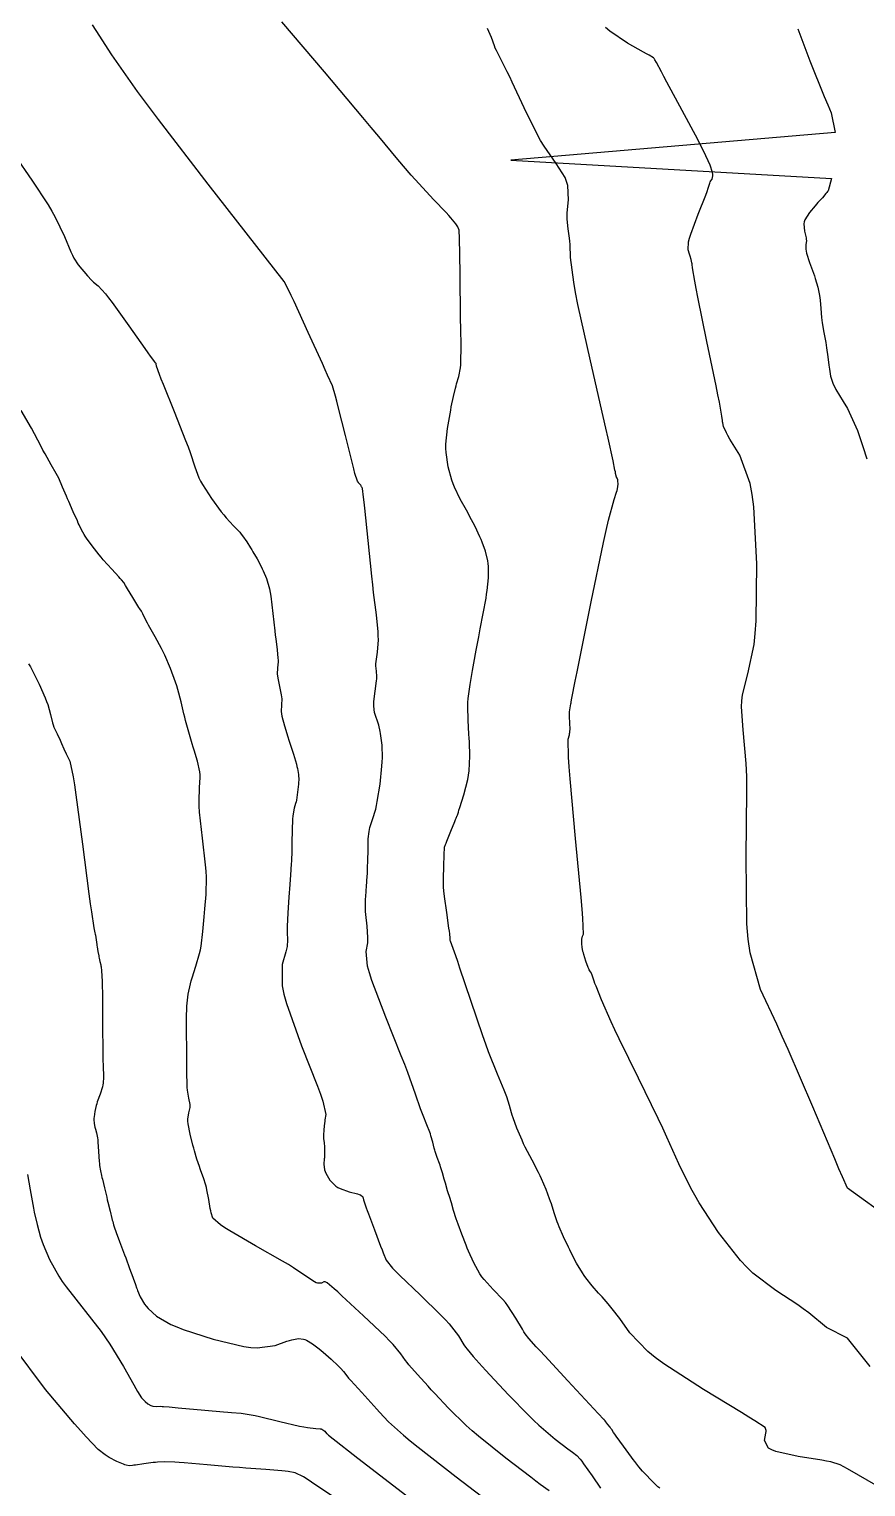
# Model space of a CAD drawing. Header units: metres. Extents: x 837477 to 838477, y 1189014 to 1191014.
# Drawn here: x 837931.1 to 838001.5, y 1189095.2 to 1189217.9 of the extents above; entities that cross this region are included whole.
import ezdxf

# ---------------------------------------------------------------- set-up
doc = ezdxf.new("R2010")
doc.units = ezdxf.units.M
doc.header["$LTSCALE"] = 0.3
doc.layers.add('COTAS 10', color=1, linetype='Continuous')

msp = doc.modelspace()

# ---------------------------------------------------------------- linework, layer by layer
at = {"layer": 'COTAS 10'}
for points, elevation in [([(837984.189, 1189095.099), (837984.044, 1189095.227), (837983.494, 1189095.764), (837982.985, 1189096.3), (837982.866, 1189096.428), (837982.756, 1189096.547), (837982.44, 1189096.902), (837982.088, 1189097.348), (837981.955, 1189097.525), (837981.807, 1189097.724), (837981.147, 1189098.636), (837980.532, 1189099.498), (837980.413, 1189099.667), (837980.316, 1189099.805), (837980.148, 1189100.049), (837980.085, 1189100.141), (837980.054, 1189100.182), (837980.018, 1189100.231), (837979.836, 1189100.468), (837979.658, 1189100.697), (837979.595, 1189100.778), (837979.545, 1189100.842), (837979.536, 1189100.853), (837979.534, 1189100.856), (837979.531, 1189100.858), (837979.522, 1189100.867), (837979.513, 1189100.877), (837979.51, 1189100.879), (837979.507, 1189100.882), (837979.497, 1189100.894), (837979.025, 1189101.401), (837976.463, 1189104.151), (837974.519, 1189106.24), (837974.13, 1189106.659), (837973.805, 1189107.008), (837973.168, 1189107.696), (837972.87, 1189108.104), (837972.759, 1189108.277), (837972.635, 1189108.477), (837972.081, 1189109.415), (837971.404, 1189110.461), (837971.202, 1189110.729), (837970.993, 1189110.987), (837970.186, 1189111.839), (837969.416, 1189112.663), (837969.23, 1189112.904), (837969.057, 1189113.151), (837968.533, 1189114.086), (837968.108, 1189115.044), (837967.998, 1189115.304), (837967.891, 1189115.563), (837967.531, 1189116.48), (837967.219, 1189117.334), (837967.143, 1189117.553), (837967.071, 1189117.765), (837966.848, 1189118.465), (837966.653, 1189119.118), (837966.598, 1189119.299), (837966.543, 1189119.482), (837966.343, 1189120.144), (837966.152, 1189120.778), (837966.103, 1189120.943), (837966.056, 1189121.104), (837965.899, 1189121.645), (837965.745, 1189122.153), (837965.699, 1189122.293), (837965.651, 1189122.432), (837965.469, 1189122.93), (837965.293, 1189123.429), (837965.25, 1189123.568), (837965.209, 1189123.709), (837965.082, 1189124.22), (837964.938, 1189124.76), (837964.886, 1189124.917), (837964.829, 1189125.079), (837964.581, 1189125.693), (837964.267, 1189126.475), (837964.168, 1189126.743), (837964.064, 1189127.033), (837963.645, 1189128.265), (837962.984, 1189130.097), (837962.728, 1189130.764), (837962.44, 1189131.502), (837961.133, 1189134.744), (837959.958, 1189137.843), (837959.752, 1189138.49), (837959.598, 1189139.044), (837959.474, 1189140.283), (837959.618, 1189141), (837959.633, 1189141.226), (837959.637, 1189141.463), (837959.562, 1189142.418), (837959.455, 1189143.385), (837959.439, 1189143.63), (837959.428, 1189143.865), (837959.438, 1189144.63), (837959.484, 1189145.306), (837959.496, 1189145.485), (837959.508, 1189145.659), (837959.55, 1189146.257), (837959.587, 1189146.872), (837959.595, 1189147.058), (837959.604, 1189147.249), (837959.628, 1189147.995), (837959.645, 1189148.745), (837959.649, 1189148.939), (837959.653, 1189149.127), (837959.662, 1189149.757), (837959.722, 1189150.365), (837959.757, 1189150.539), (837959.8, 1189150.715), (837960.022, 1189151.373), (837960.286, 1189152.241), (837960.355, 1189152.55), (837960.422, 1189152.888), (837960.652, 1189154.358), (837960.812, 1189155.872), (837960.835, 1189156.239), (837960.849, 1189156.582), (837960.824, 1189157.629), (837960.728, 1189158.434), (837960.698, 1189158.625), (837960.666, 1189158.801), (837960.538, 1189159.319), (837960.401, 1189159.745), (837960.327, 1189159.979), (837960.197, 1189160.401), (837960.127, 1189160.931), (837960.128, 1189161.117), (837960.138, 1189161.319), (837960.247, 1189162.188), (837960.363, 1189163.042), (837960.378, 1189163.234), (837960.384, 1189163.406), (837960.345, 1189163.871), (837960.302, 1189164.323), (837960.308, 1189164.488), (837960.321, 1189164.67), (837960.428, 1189165.473), (837960.51, 1189166.511), (837960.507, 1189166.84), (837960.493, 1189167.189), (837960.348, 1189168.602), (837960.107, 1189170.494), (837960.032, 1189171.144), (837959.953, 1189171.85), (837959.638, 1189174.855), (837959.362, 1189177.572), (837959.307, 1189178.095), (837959.262, 1189178.52), (837959.176, 1189179.228), (837959.15, 1189179.288), (837959.134, 1189179.322), (837959.102, 1189179.381), (837959.069, 1189179.438), (837959.061, 1189179.452), (837959.052, 1189179.467), (837959.023, 1189179.515), (837958.99, 1189179.562), (837958.979, 1189179.575), (837958.967, 1189179.588), (837958.92, 1189179.638), (837958.861, 1189179.702), (837958.843, 1189179.724), (837958.824, 1189179.748), (837958.746, 1189179.851), (837958.541, 1189180.513), (837958.44, 1189180.889), (837958.321, 1189181.348), (837957.734, 1189183.703), (837957.135, 1189186.106), (837957.008, 1189186.596), (837956.897, 1189187.011), (837956.638, 1189187.872), (837956.235, 1189188.786), (837956.034, 1189189.233), (837955.794, 1189189.764), (837954.602, 1189192.382), (837953.411, 1189194.965), (837953.172, 1189195.473), (837952.972, 1189195.892), (837952.574, 1189196.659), (837946.196, 1189204.838), (837942, 1189210.295), (837941.07, 1189211.535), (837940.241, 1189212.658), (837938.085, 1189215.734), (837936.763, 1189217.793), (837936.459, 1189218.274)], 1770), ([(838002.58, 1189095.24), (838000, 1189096.744), (837999.998, 1189096.745), (837999.388, 1189097.079), (837998.599, 1189097.315), (837998.243, 1189097.389), (837997.829, 1189097.467), (837995.839, 1189097.779), (837993.961, 1189098.192), (837993.618, 1189098.333), (837993.35, 1189098.485), (837993.021, 1189099.133), (837993.131, 1189099.738), (837993.14, 1189099.864), (837993.14, 1189099.972), (837993.064, 1189100.211), (837992.187, 1189100.774), (837991.681, 1189101.086), (837991.063, 1189101.466), (837987.88, 1189103.404), (837984.541, 1189105.583), (837983.823, 1189106.116), (837983.195, 1189106.619), (837981.673, 1189108.179), (837980.822, 1189109.383), (837980.617, 1189109.662), (837980.425, 1189109.916), (837979.843, 1189110.635), (837979.337, 1189111.207), (837979.193, 1189111.369), (837979.047, 1189111.533), (837978.508, 1189112.137), (837977.972, 1189112.804), (837977.829, 1189113.007), (837977.689, 1189113.217), (837977.201, 1189114.045), (837976.744, 1189114.92), (837976.622, 1189115.161), (837976.504, 1189115.402), (837976.094, 1189116.266), (837975.735, 1189117.099), (837975.647, 1189117.32), (837975.565, 1189117.537), (837975.311, 1189118.286), (837975.073, 1189119.026), (837975, 1189119.238), (837974.924, 1189119.453), (837974.627, 1189120.253), (837974.253, 1189121.129), (837974.129, 1189121.391), (837973.997, 1189121.663), (837973.444, 1189122.717), (837972.879, 1189123.803), (837972.738, 1189124.095), (837972.604, 1189124.384), (837972.179, 1189125.393), (837971.851, 1189126.288), (837971.779, 1189126.504), (837971.715, 1189126.706), (837971.549, 1189127.32), (837971.326, 1189128.042), (837971.225, 1189128.312), (837971.107, 1189128.612), (837970.541, 1189129.95), (837969.784, 1189131.835), (837969.546, 1189132.48), (837969.295, 1189133.179), (837968.286, 1189136.146), (837967.379, 1189138.885), (837967.194, 1189139.438), (837967.036, 1189139.903), (837966.703, 1189140.845), (837966.587, 1189141.15), (837966.567, 1189141.213), (837966.552, 1189141.268), (837966.54, 1189141.389), (837966.512, 1189141.762), (837966.486, 1189141.974), (837966.454, 1189142.234), (837966.272, 1189143.568), (837966.087, 1189144.898), (837966.052, 1189145.155), (837966.024, 1189145.365), (837965.981, 1189145.72), (837965.984, 1189145.761), (837965.985, 1189145.772), (837965.985, 1189145.782), (837965.988, 1189145.818), (837965.996, 1189146.088), (837966, 1189146.246), (837966.006, 1189146.44), (837966.032, 1189147.441), (837966.057, 1189148.44), (837966.062, 1189148.633), (837966.066, 1189148.79), (837966.072, 1189149.054), (837966.154, 1189149.275), (837966.205, 1189149.405), (837966.269, 1189149.565), (837966.604, 1189150.391), (837966.94, 1189151.215), (837967.005, 1189151.374), (837967.058, 1189151.503), (837967.148, 1189151.717), (837967.156, 1189151.733), (837967.157, 1189151.736), (837967.16, 1189151.748), (837967.243, 1189152.013), (837967.295, 1189152.178), (837967.36, 1189152.383), (837967.702, 1189153.454), (837968.038, 1189154.761), (837968.1, 1189155.115), (837968.148, 1189155.466), (837968.208, 1189156.704), (837968.169, 1189157.908), (837968.154, 1189158.238), (837968.137, 1189158.566), (837968.063, 1189159.737), (837968.038, 1189160.903), (837968.051, 1189161.228), (837968.074, 1189161.554), (837968.234, 1189162.74), (837968.446, 1189163.909), (837968.502, 1189164.224), (837968.558, 1189164.536), (837968.75, 1189165.632), (837968.954, 1189166.759), (837969.016, 1189167.091), (837969.081, 1189167.43), (837969.338, 1189168.724), (837969.571, 1189170.004), (837969.621, 1189170.335), (837969.666, 1189170.655), (837969.773, 1189171.725), (837969.777, 1189172.678), (837969.757, 1189172.924), (837969.726, 1189173.163), (837969.538, 1189173.962), (837969.25, 1189174.736), (837969.157, 1189174.958), (837969.058, 1189175.185), (837968.652, 1189176.033), (837968.191, 1189176.919), (837968.057, 1189177.169), (837967.92, 1189177.422), (837967.403, 1189178.352), (837966.922, 1189179.341), (837966.807, 1189179.631), (837966.7, 1189179.927), (837966.383, 1189181.053), (837966.214, 1189182.262), (837966.201, 1189182.61), (837966.202, 1189182.964), (837966.33, 1189184.292), (837966.541, 1189185.537), (837966.596, 1189185.838), (837966.649, 1189186.121), (837966.827, 1189186.987), (837966.997, 1189187.697), (837967.045, 1189187.882), (837967.094, 1189188.061), (837967.274, 1189188.666), (837967.415, 1189189.391), (837967.44, 1189189.645), (837967.458, 1189189.924), (837967.471, 1189191.124), (837967.442, 1189192.824), (837967.433, 1189193.417), (837967.425, 1189194.063), (837967.392, 1189196.837), (837967.359, 1189199.371), (837967.351, 1189199.865), (837967.343, 1189200.268), (837967.315, 1189200.978), (837967.255, 1189201.134), (837967.226, 1189201.189), (837967.192, 1189201.25), (837967.024, 1189201.512), (837966.616, 1189202.007), (837966.429, 1189202.215), (837966.212, 1189202.454), (837965.16, 1189203.57), (837963.935, 1189204.886), (837963.607, 1189205.25), (837963.284, 1189205.614), (837962.159, 1189206.93), (837960.545, 1189208.861), (837959.914, 1189209.614), (837959.203, 1189210.461), (837955.971, 1189214.305), (837952.381, 1189218.517)], 1780), ([(838001.897, 1189105.343), (838000, 1189107.724), (837998.23, 1189108.644), (837996.732, 1189109.87), (837996.278, 1189110.206), (837995.807, 1189110.54), (837993.964, 1189111.735), (837992.036, 1189113.206), (837991.512, 1189113.714), (837990.991, 1189114.266), (837989.143, 1189116.624), (837987.523, 1189119.118), (837987.146, 1189119.755), (837986.799, 1189120.369), (837985.805, 1189122.396), (837984.8, 1189124.646), (837984.446, 1189125.4), (837984.06, 1189126.212), (837982.396, 1189129.621), (837980.778, 1189132.932), (837980.421, 1189133.682), (837980.104, 1189134.359), (837979.289, 1189136.204), (837978.834, 1189137.346), (837978.743, 1189137.58), (837978.668, 1189137.779), (837978.526, 1189138.202), (837978.477, 1189138.371), (837978.46, 1189138.411), (837978.443, 1189138.447), (837978.368, 1189138.549), (837978.259, 1189138.738), (837978.219, 1189138.829), (837978.175, 1189138.937), (837977.982, 1189139.463), (837977.801, 1189140.03), (837977.764, 1189140.162), (837977.733, 1189140.285), (837977.669, 1189140.64), (837977.65, 1189140.912), (837977.647, 1189140.983), (837977.646, 1189141.05), (837977.65, 1189141.277), (837977.676, 1189141.476), (837977.689, 1189141.527), (837977.704, 1189141.577), (837977.776, 1189141.739), (837977.728, 1189143.066), (837977.666, 1189143.849), (837977.584, 1189144.812), (837977.116, 1189149.793), (837976.654, 1189154.817), (837976.576, 1189155.809), (837976.52, 1189156.627), (837976.499, 1189158.136), (837976.594, 1189158.508), (837976.612, 1189158.609), (837976.626, 1189158.709), (837976.643, 1189159.062), (837976.632, 1189159.405), (837976.628, 1189159.498), (837976.623, 1189159.592), (837976.602, 1189159.925), (837976.594, 1189160.257), (837976.598, 1189160.35), (837976.605, 1189160.443), (837976.65, 1189160.78), (837976.711, 1189161.113), (837976.727, 1189161.203), (837976.743, 1189161.291), (837976.797, 1189161.604), (837977.08, 1189163.032), (837977.24, 1189163.824), (837977.435, 1189164.789), (837978.432, 1189169.706), (837979.473, 1189174.7), (837979.695, 1189175.714), (837979.888, 1189176.567), (837980.347, 1189178.314), (837980.565, 1189178.939), (837980.606, 1189179.085), (837980.639, 1189179.219), (837980.689, 1189179.605), (837980.675, 1189179.871), (837980.667, 1189179.93), (837980.657, 1189179.982), (837980.61, 1189180.115), (837980.563, 1189180.19), (837980.554, 1189180.205), (837980.546, 1189180.219), (837980.532, 1189180.249), (837980.529, 1189180.266), (837980.529, 1189180.271), (837980.528, 1189180.276), (837980.525, 1189180.296), (837980.483, 1189180.506), (837980.458, 1189180.63), (837980.426, 1189180.784), (837980.261, 1189181.58), (837979.844, 1189183.468), (837979.653, 1189184.31), (837979.43, 1189185.29), (837978.353, 1189189.986), (837977.312, 1189194.725), (837977.113, 1189195.733), (837976.952, 1189196.609), (837976.688, 1189198.676), (837976.649, 1189199.782), (837976.629, 1189200.053), (837976.605, 1189200.309), (837976.484, 1189201.104), (837976.399, 1189201.9), (837976.397, 1189202.155), (837976.405, 1189202.426), (837976.511, 1189203.534), (837976.453, 1189204.738), (837976.357, 1189205.07), (837976.227, 1189205.402), (837975.466, 1189206.595), (837974.452, 1189208.039), (837974.162, 1189208.528), (837973.868, 1189209.055), (837972.77, 1189211.285), (837971.786, 1189213.423), (837971.563, 1189213.893), (837971.361, 1189214.311), (837970.812, 1189215.377), (837970.443, 1189216.094), (837970.355, 1189216.291), (837970.274, 1189216.488), (837970.03, 1189217.192), (837969.698, 1189217.946)], 1790), ([(837995.815, 1189217.911), (837996.841, 1189215.224), (837998.03, 1189212.242), (837998.332, 1189211.523), (837998.622, 1189210.851), (837998.957, 1189209.198), (837971.651, 1189206.877), (837998.656, 1189205.33), (837998.371, 1189204.301), (837998.322, 1189204.232), (837998.254, 1189204.144), (837998.181, 1189204.054), (837997.882, 1189203.707), (837997.515, 1189203.295), (837997.4, 1189203.164), (837997.279, 1189203.026), (837996.793, 1189202.464), (837996.41, 1189201.852), (837996.354, 1189201.681), (837996.32, 1189201.51), (837996.377, 1189200.89), (837996.516, 1189200.339), (837996.533, 1189200.212), (837996.542, 1189200.096), (837996.498, 1189199.768), (837996.483, 1189199.379), (837996.511, 1189199.225), (837996.552, 1189199.05), (837996.814, 1189198.25), (837997.132, 1189197.365), (837997.208, 1189197.137), (837997.279, 1189196.917), (837997.494, 1189196.18), (837997.644, 1189195.484), (837997.675, 1189195.289), (837997.7, 1189195.092), (837997.753, 1189194.374), (837997.805, 1189193.623), (837997.831, 1189193.407), (837997.86, 1189193.187), (837998.007, 1189192.359), (837998.165, 1189191.529), (837998.202, 1189191.308), (837998.236, 1189191.089), (837998.335, 1189190.33), (837998.42, 1189189.63), (837998.446, 1189189.449), (837998.472, 1189189.274), (837998.572, 1189188.691), (837998.799, 1189188.032), (837998.905, 1189187.81), (837999.029, 1189187.571), (837999.632, 1189186.563), (838000, 1189185.977), (838000.833, 1189184.116), (838001.389, 1189182.445), (838001.509, 1189182.07), (838001.615, 1189181.733)], 1810), ([(838003.728, 1189117.65), (838000, 1189120.349), (837999.573, 1189121.301), (837999.282, 1189121.977), (837998.924, 1189122.815), (837997.067, 1189127.193), (837994.996, 1189132.014), (837994.503, 1189133.132), (837994.045, 1189134.155), (837992.678, 1189137.067), (837991.797, 1189140.175), (837991.645, 1189141.322), (837991.532, 1189142.593), (837991.456, 1189148.22), (837991.531, 1189153.78), (837991.515, 1189155.01), (837991.482, 1189156.105), (837991.227, 1189158.942), (837991.067, 1189160.854), (837991.093, 1189161.366), (837991.15, 1189161.871), (837991.613, 1189163.632), (837992.133, 1189166.097), (837992.226, 1189167.045), (837992.297, 1189168.109), (837992.369, 1189172.91), (837992.108, 1189177.69), (837991.969, 1189178.741), (837991.801, 1189179.674), (837990.95, 1189182.056), (837990.103, 1189183.405), (837989.937, 1189183.687), (837989.8, 1189183.929), (837989.552, 1189184.47), (837989.5, 1189184.77), (837989.487, 1189184.86), (837989.474, 1189184.953), (837989.43, 1189185.313), (837989.212, 1189186.51), (837989.089, 1189187.131), (837988.938, 1189187.877), (837988.168, 1189191.616), (837987.405, 1189195.337), (837987.258, 1189196.071), (837987.14, 1189196.678), (837986.948, 1189197.798), (837986.927, 1189198.079), (837986.917, 1189198.156), (837986.905, 1189198.233), (837986.846, 1189198.505), (837986.762, 1189198.793), (837986.735, 1189198.88), (837986.705, 1189198.969), (837986.58, 1189199.315), (837986.627, 1189199.998), (837986.705, 1189200.299), (837986.811, 1189200.649), (837987.428, 1189202.32), (837988.068, 1189203.932), (837988.189, 1189204.245), (837988.284, 1189204.501), (837988.424, 1189204.944), (837988.439, 1189205.034), (837988.456, 1189205.068), (837988.478, 1189205.105), (837988.604, 1189205.269), (837988.677, 1189205.565), (837988.665, 1189205.685), (837988.64, 1189205.821), (837988.437, 1189206.451), (837987.898, 1189207.607), (837987.662, 1189208.075), (837987.387, 1189208.607), (837986.082, 1189211.065), (837984.804, 1189213.433), (837984.548, 1189213.909), (837984.333, 1189214.307), (837983.911, 1189215.097), (837983.783, 1189215.329), (837983.755, 1189215.375), (837983.73, 1189215.414), (837983.664, 1189215.491), (837983.302, 1189215.697), (837983.089, 1189215.817), (837982.828, 1189215.965), (837981.48, 1189216.729), (837979.991, 1189217.738), (837979.641, 1189218.041)], 1800), ([(837929.916, 1189207.258), (837931.351, 1189205.18), (837932.703, 1189203.116), (837933.014, 1189202.591), (837933.296, 1189202.087), (837934.085, 1189200.437), (837934.632, 1189199.149), (837934.762, 1189198.874), (837934.883, 1189198.633), (837935.243, 1189198.059), (837935.545, 1189197.708), (837935.715, 1189197.508), (837936.025, 1189197.139), (837936.352, 1189196.782), (837936.447, 1189196.69), (837936.544, 1189196.6), (837936.911, 1189196.3), (837937.541, 1189195.612), (837937.804, 1189195.278), (837938.106, 1189194.881), (837939.512, 1189192.931), (837940.849, 1189191.032), (837941.106, 1189190.667), (837941.313, 1189190.373), (837941.654, 1189189.891), (837941.679, 1189189.867), (837941.687, 1189189.86), (837941.696, 1189189.854), (837941.732, 1189189.831), (837941.77, 1189189.775), (837941.78, 1189189.748), (837941.789, 1189189.716), (837941.818, 1189189.556), (837942.064, 1189188.848), (837942.21, 1189188.47), (837942.39, 1189188.014), (837943.321, 1189185.708), (837944.286, 1189183.279), (837944.488, 1189182.745), (837944.661, 1189182.27), (837945.049, 1189181.054), (837945.387, 1189180.144), (837945.529, 1189179.862), (837945.693, 1189179.567), (837946.456, 1189178.395), (837947.29, 1189177.276), (837947.498, 1189177.016), (837947.696, 1189176.777), (837948.326, 1189176.09), (837948.841, 1189175.553), (837948.966, 1189175.407), (837949.083, 1189175.264), (837949.441, 1189174.759), (837949.76, 1189174.237), (837949.852, 1189174.082), (837949.946, 1189173.923), (837950.3, 1189173.313), (837950.644, 1189172.671), (837950.732, 1189172.491), (837950.817, 1189172.311), (837951.098, 1189171.656), (837951.339, 1189170.804), (837951.399, 1189170.5), (837951.457, 1189170.166), (837951.64, 1189168.716), (837951.794, 1189167.249), (837951.832, 1189166.905), (837951.869, 1189166.587), (837951.987, 1189165.663), (837952.058, 1189164.974), (837952.064, 1189164.803), (837952.066, 1189164.642), (837952.026, 1189164.136), (837952.005, 1189163.626), (837952.018, 1189163.463), (837952.04, 1189163.29), (837952.189, 1189162.587), (837952.338, 1189161.881), (837952.359, 1189161.707), (837952.372, 1189161.542), (837952.349, 1189161.022), (837952.341, 1189160.472), (837952.364, 1189160.287), (837952.397, 1189160.089), (837952.607, 1189159.256), (837952.892, 1189158.33), (837952.973, 1189158.073), (837953.054, 1189157.815), (837953.354, 1189156.881), (837953.607, 1189156.049), (837953.658, 1189155.855), (837953.702, 1189155.677), (837953.793, 1189155.166), (837953.804, 1189154.691), (837953.798, 1189154.535), (837953.787, 1189154.369), (837953.715, 1189153.682), (837953.611, 1189153.015), (837953.58, 1189152.861), (837953.548, 1189152.721), (837953.429, 1189152.327), (837953.326, 1189151.855), (837953.305, 1189151.665), (837953.288, 1189151.45), (837953.252, 1189150.46), (837953.24, 1189149.464), (837953.237, 1189149.244), (837953.234, 1189149.049), (837953.224, 1189148.55), (837953.202, 1189148.059), (837953.191, 1189147.869), (837953.177, 1189147.657), (837953.112, 1189146.696), (837953.031, 1189145.536), (837953.008, 1189145.198), (837952.984, 1189144.852), (837952.895, 1189143.541), (837952.832, 1189142.365), (837952.826, 1189142.105), (837952.823, 1189141.872), (837952.853, 1189141.269), (837952.82, 1189140.693), (837952.779, 1189140.478), (837952.724, 1189140.239), (837952.407, 1189139.177), (837952.411, 1189137.389), (837952.557, 1189136.692), (837952.766, 1189135.908), (837954.046, 1189132.349), (837955.389, 1189128.946), (837955.638, 1189128.261), (837955.833, 1189127.688), (837956.093, 1189126.545), (837956.014, 1189126.101), (837955.995, 1189125.967), (837955.978, 1189125.829), (837955.927, 1189125.295), (837955.903, 1189124.778), (837955.902, 1189124.652), (837955.905, 1189124.532), (837955.937, 1189124.161), (837955.975, 1189123.841), (837955.982, 1189123.754), (837955.986, 1189123.668), (837955.986, 1189123.36), (837955.969, 1189123.026), (837955.963, 1189122.923), (837955.956, 1189122.815), (837955.927, 1189122.385), (837955.982, 1189121.898), (837956.029, 1189121.755), (837956.09, 1189121.607), (837956.423, 1189121.041), (837956.932, 1189120.529), (837957.103, 1189120.416), (837957.288, 1189120.315), (837958.063, 1189120.052), (837958.763, 1189119.878), (837958.899, 1189119.832), (837959.01, 1189119.787), (837959.204, 1189119.636), (837959.241, 1189119.481), (837959.252, 1189119.434), (837959.265, 1189119.386), (837959.316, 1189119.197), (837959.481, 1189118.715), (837959.566, 1189118.483), (837959.667, 1189118.206), (837960.173, 1189116.85), (837960.701, 1189115.462), (837960.816, 1189115.166), (837960.917, 1189114.908), (837961.172, 1189114.295), (837961.711, 1189113.627), (837961.991, 1189113.334), (837962.329, 1189112.994), (837964.024, 1189111.378), (837965.775, 1189109.678), (837966.148, 1189109.286), (837966.473, 1189108.927), (837967.242, 1189107.916), (837967.707, 1189107.169), (837967.841, 1189106.977), (837967.976, 1189106.793), (837968.48, 1189106.18), (837969.251, 1189105.342), (837969.554, 1189105.014), (837969.896, 1189104.645), (837971.456, 1189102.968), (837973.163, 1189101.211), (837973.598, 1189100.791), (837974.017, 1189100.401), (837975.394, 1189099.233), (837976.447, 1189098.427), (837976.661, 1189098.266), (837976.842, 1189098.131), (837977.217, 1189097.864), (837977.509, 1189097.543), (837977.637, 1189097.373), (837977.785, 1189097.167), (837978.493, 1189096.134), (837979.202, 1189095.103)], 1760), ([(837974.894, 1189094.892), (837974.14, 1189095.427), (837973.776, 1189095.698), (837973.345, 1189096.023), (837971.23, 1189097.641), (837968.937, 1189099.48), (837968.393, 1189099.944), (837967.89, 1189100.389), (837966.404, 1189101.833), (837965.257, 1189103.069), (837964.968, 1189103.382), (837964.691, 1189103.683), (837963.792, 1189104.665), (837963.081, 1189105.481), (837962.923, 1189105.677), (837962.78, 1189105.861), (837962.403, 1189106.416), (837961.755, 1189107.195), (837961.442, 1189107.52), (837961.072, 1189107.891), (837959.251, 1189109.626), (837957.448, 1189111.294), (837957.088, 1189111.623), (837956.789, 1189111.894), (837956.212, 1189112.395), (837956.024, 1189112.467), (837955.97, 1189112.468), (837955.915, 1189112.46), (837955.711, 1189112.364), (837955.398, 1189112.356), (837955.274, 1189112.403), (837955.135, 1189112.473), (837954.496, 1189112.904), (837953.38, 1189113.651), (837952.939, 1189113.92), (837952.44, 1189114.215), (837950.162, 1189115.506), (837948, 1189116.755), (837947.575, 1189117.024), (837947.225, 1189117.26), (837946.587, 1189117.835), (837946.442, 1189118.292), (837946.403, 1189118.455), (837946.365, 1189118.632), (837946.229, 1189119.4), (837946.08, 1189120.21), (837946.032, 1189120.414), (837945.981, 1189120.609), (837945.777, 1189121.24), (837945.56, 1189121.828), (837945.501, 1189121.996), (837945.443, 1189122.166), (837945.238, 1189122.796), (837945.029, 1189123.509), (837944.968, 1189123.732), (837944.906, 1189123.965), (837944.669, 1189124.897), (837944.503, 1189125.782), (837944.485, 1189125.986), (837944.479, 1189126.172), (837944.56, 1189126.695), (837944.659, 1189127.134), (837944.664, 1189127.267), (837944.66, 1189127.405), (837944.564, 1189127.944), (837944.441, 1189128.617), (837944.419, 1189128.838), (837944.402, 1189129.076), (837944.385, 1189130.06), (837944.393, 1189131.25), (837944.391, 1189131.616), (837944.389, 1189131.999), (837944.367, 1189133.515), (837944.37, 1189134.985), (837944.383, 1189135.339), (837944.401, 1189135.67), (837944.511, 1189136.67), (837944.697, 1189137.55), (837944.764, 1189137.805), (837944.838, 1189138.065), (837945.157, 1189139.041), (837945.468, 1189140.099), (837945.536, 1189140.41), (837945.596, 1189140.729), (837945.746, 1189141.946), (837945.846, 1189143.198), (837945.875, 1189143.538), (837945.904, 1189143.877), (837946.011, 1189145.079), (837946.033, 1189146.527), (837946.007, 1189147.021), (837945.968, 1189147.555), (837945.715, 1189149.819), (837945.467, 1189152.01), (837945.432, 1189152.498), (837945.412, 1189152.934), (837945.46, 1189154.082), (837945.518, 1189154.913), (837945.505, 1189155.15), (837945.479, 1189155.391), (837945.277, 1189156.284), (837944.993, 1189157.214), (837944.914, 1189157.477), (837944.836, 1189157.743), (837944.553, 1189158.722), (837944.281, 1189159.72), (837944.21, 1189159.997), (837944.14, 1189160.275), (837943.9, 1189161.283), (837943.626, 1189162.326), (837943.533, 1189162.627), (837943.434, 1189162.933), (837943.017, 1189164.079), (837942.538, 1189165.205), (837942.4, 1189165.499), (837942.26, 1189165.784), (837941.733, 1189166.749), (837941.262, 1189167.555), (837941.157, 1189167.74), (837941.064, 1189167.909), (837940.819, 1189168.385), (837940.674, 1189168.69), (837940.617, 1189168.804), (837940.559, 1189168.91), (837940.43, 1189169.114), (837940.359, 1189169.227), (837940.273, 1189169.366), (837939.837, 1189170.073), (837939.396, 1189170.793), (837939.307, 1189170.939), (837939.232, 1189171.063), (837939.081, 1189171.32), (837938.889, 1189171.56), (837938.789, 1189171.673), (837938.668, 1189171.807), (837938.061, 1189172.459), (837937.357, 1189173.236), (837937.175, 1189173.448), (837936.999, 1189173.659), (837936.411, 1189174.411), (837935.939, 1189175.069), (837935.836, 1189175.222), (837935.745, 1189175.361), (837935.518, 1189175.756), (837935.321, 1189176.178), (837935.25, 1189176.334), (837935.172, 1189176.508), (837934.826, 1189177.281), (837934.45, 1189178.137), (837934.352, 1189178.364), (837934.256, 1189178.587), (837933.933, 1189179.356), (837933.6, 1189180.096), (837933.498, 1189180.3), (837933.392, 1189180.504), (837932.975, 1189181.239), (837932.451, 1189182.158), (837932.278, 1189182.478), (837932.093, 1189182.827), (837931.324, 1189184.324), (837930.441, 1189185.816)], 1750), ([(837931.071, 1189164.497), (837931.223, 1189164.231), (837931.378, 1189163.948), (837931.959, 1189162.783), (837932.469, 1189161.611), (837932.579, 1189161.325), (837932.676, 1189161.055), (837932.912, 1189160.216), (837933.086, 1189159.52), (837933.144, 1189159.34), (837933.206, 1189159.166), (837933.463, 1189158.583), (837933.725, 1189158.059), (837933.79, 1189157.922), (837933.852, 1189157.788), (837934.048, 1189157.336), (837934.228, 1189156.914), (837934.28, 1189156.8), (837934.332, 1189156.687), (837934.528, 1189156.29), (837934.816, 1189154.982), (837934.926, 1189154.294), (837935.05, 1189153.465), (837935.606, 1189149.299), (837936.143, 1189145.126), (837936.255, 1189144.293), (837936.35, 1189143.601), (837936.561, 1189142.267), (837936.655, 1189141.856), (837936.677, 1189141.745), (837936.696, 1189141.636), (837936.751, 1189141.252), (837936.8, 1189140.874), (837936.815, 1189140.768), (837936.832, 1189140.662), (837936.898, 1189140.274), (837936.97, 1189139.905), (837936.989, 1189139.812), (837937.009, 1189139.722), (837937.077, 1189139.426), (837937.14, 1189139.141), (837937.156, 1189139.058), (837937.171, 1189138.973), (837937.219, 1189138.648), (837937.258, 1189137.769), (837937.267, 1189137.334), (837937.276, 1189136.815), (837937.3, 1189134.252), (837937.324, 1189131.665), (837937.331, 1189131.132), (837937.34, 1189130.679), (837937.374, 1189129.704), (837937.352, 1189129.206), (837937.325, 1189129.053), (837937.288, 1189128.893), (837937.081, 1189128.261), (837936.85, 1189127.626), (837936.799, 1189127.465), (837936.753, 1189127.31), (837936.634, 1189126.801), (837936.577, 1189126.362), (837936.57, 1189126.252), (837936.567, 1189126.145), (837936.59, 1189125.8), (837936.648, 1189125.488), (837936.667, 1189125.403), (837936.688, 1189125.319), (837936.775, 1189125.02), (837936.862, 1189124.596), (837936.883, 1189124.433), (837936.903, 1189124.251), (837936.963, 1189123.429), (837937.016, 1189122.604), (837937.032, 1189122.42), (837937.049, 1189122.255), (837937.112, 1189121.822), (837937.204, 1189121.415), (837937.238, 1189121.267), (837937.276, 1189121.104), (837937.448, 1189120.39), (837937.64, 1189119.595), (837937.692, 1189119.381), (837937.744, 1189119.17), (837937.925, 1189118.431), (837938.079, 1189117.812), (837938.114, 1189117.677), (837938.145, 1189117.558), (837938.228, 1189117.259), (837938.341, 1189116.927), (837938.391, 1189116.787), (837938.449, 1189116.627), (837938.727, 1189115.873), (837939.058, 1189114.984), (837939.15, 1189114.738), (837939.242, 1189114.493), (837939.575, 1189113.609), (837939.854, 1189112.861), (837939.911, 1189112.703), (837939.96, 1189112.565), (837940.067, 1189112.24), (837940.159, 1189111.968), (837940.199, 1189111.863), (837940.245, 1189111.745), (837940.463, 1189111.213), (837940.829, 1189110.59), (837940.969, 1189110.414), (837941.125, 1189110.237), (837941.826, 1189109.585), (837943.051, 1189108.886), (837943.537, 1189108.678), (837944.087, 1189108.465), (837946.602, 1189107.643), (837949.183, 1189107.037), (837949.775, 1189106.96), (837950.313, 1189106.921), (837951.812, 1189107.109), (837952.813, 1189107.47), (837953.038, 1189107.541), (837953.24, 1189107.599), (837953.779, 1189107.705), (837954.196, 1189107.652), (837954.322, 1189107.61), (837954.452, 1189107.557), (837954.956, 1189107.267), (837955.524, 1189106.842), (837955.693, 1189106.705), (837955.868, 1189106.558), (837956.544, 1189105.955), (837957.133, 1189105.394), (837957.253, 1189105.274), (837957.354, 1189105.169), (837957.563, 1189104.917), (837957.853, 1189104.553), (837958.004, 1189104.377), (837958.187, 1189104.17), (837959.105, 1189103.149), (837960.131, 1189102.024), (837960.381, 1189101.75), (837960.618, 1189101.492), (837961.352, 1189100.698), (837962.617, 1189099.567), (837963.189, 1189099.097), (837963.857, 1189098.559), (837967.066, 1189096.049), (837970.244, 1189093.619)], 1740), ([(837930.973, 1189121.502), (837931.213, 1189120.222), (837931.427, 1189118.982), (837931.487, 1189118.66), (837931.549, 1189118.347), (837931.778, 1189117.293), (837932.08, 1189116.239), (837932.187, 1189115.926), (837932.305, 1189115.604), (837932.816, 1189114.365), (837933.603, 1189112.94), (837933.894, 1189112.5), (837934.218, 1189112.04), (837937.171, 1189108.283), (837937.549, 1189107.754), (837937.909, 1189107.226), (837939.056, 1189105.343), (837939.913, 1189103.803), (837940.091, 1189103.492), (837940.242, 1189103.232), (837940.575, 1189102.711), (837940.755, 1189102.517), (837940.812, 1189102.464), (837940.87, 1189102.41), (837941.104, 1189102.217), (837941.369, 1189102.065), (837941.447, 1189102.037), (837941.528, 1189102.016), (837941.837, 1189101.994), (837942.196, 1189101.999), (837942.309, 1189101.995), (837942.426, 1189101.989), (837942.898, 1189101.948), (837943.666, 1189101.872), (837943.971, 1189101.843), (837944.316, 1189101.812), (837945.895, 1189101.671), (837947.486, 1189101.533), (837947.838, 1189101.503), (837948.152, 1189101.477), (837948.969, 1189101.412), (837949.811, 1189101.283), (837950.142, 1189101.216), (837950.515, 1189101.135), (837952.213, 1189100.73), (837953.878, 1189100.339), (837954.23, 1189100.266), (837954.535, 1189100.209), (837955.242, 1189100.132), (837955.6, 1189100.112), (837955.685, 1189100.09), (837955.763, 1189100.061), (837955.992, 1189099.9), (837956.153, 1189099.723), (837956.189, 1189099.684), (837956.22, 1189099.65), (837956.3, 1189099.563), (837957.345, 1189098.745), (837957.985, 1189098.25), (837958.776, 1189097.638), (837962.902, 1189094.457)], 1730), ([(837956.666, 1189094.404), (837954.891, 1189095.614), (837954.522, 1189095.853), (837954.205, 1189096.05), (837953.502, 1189096.412), (837952.908, 1189096.506), (837952.66, 1189096.534), (837952.376, 1189096.562), (837951.05, 1189096.67), (837949.343, 1189096.8), (837948.819, 1189096.842), (837948.272, 1189096.887), (837946.11, 1189097.072), (837944.153, 1189097.234), (837943.735, 1189097.265), (837943.37, 1189097.289), (837942.501, 1189097.324), (837941.921, 1189097.295), (837941.738, 1189097.278), (837941.546, 1189097.258), (837940.774, 1189097.155), (837940.076, 1189097.052), (837939.93, 1189097.032), (837939.805, 1189097.016), (837939.525, 1189096.989), (837939.278, 1189097.044), (837939.173, 1189097.079), (837939.053, 1189097.124), (837938.489, 1189097.356), (837937.844, 1189097.686), (837937.673, 1189097.791), (837937.506, 1189097.902), (837936.929, 1189098.354), (837935.91, 1189099.43), (837935.464, 1189099.934), (837934.946, 1189100.529), (837932.485, 1189103.421), (837929.761, 1189107.05)], 1720)]:
    msp.add_lwpolyline(points, dxfattribs=dict(at, elevation=elevation))

doc.saveas('drawing.dxf')
